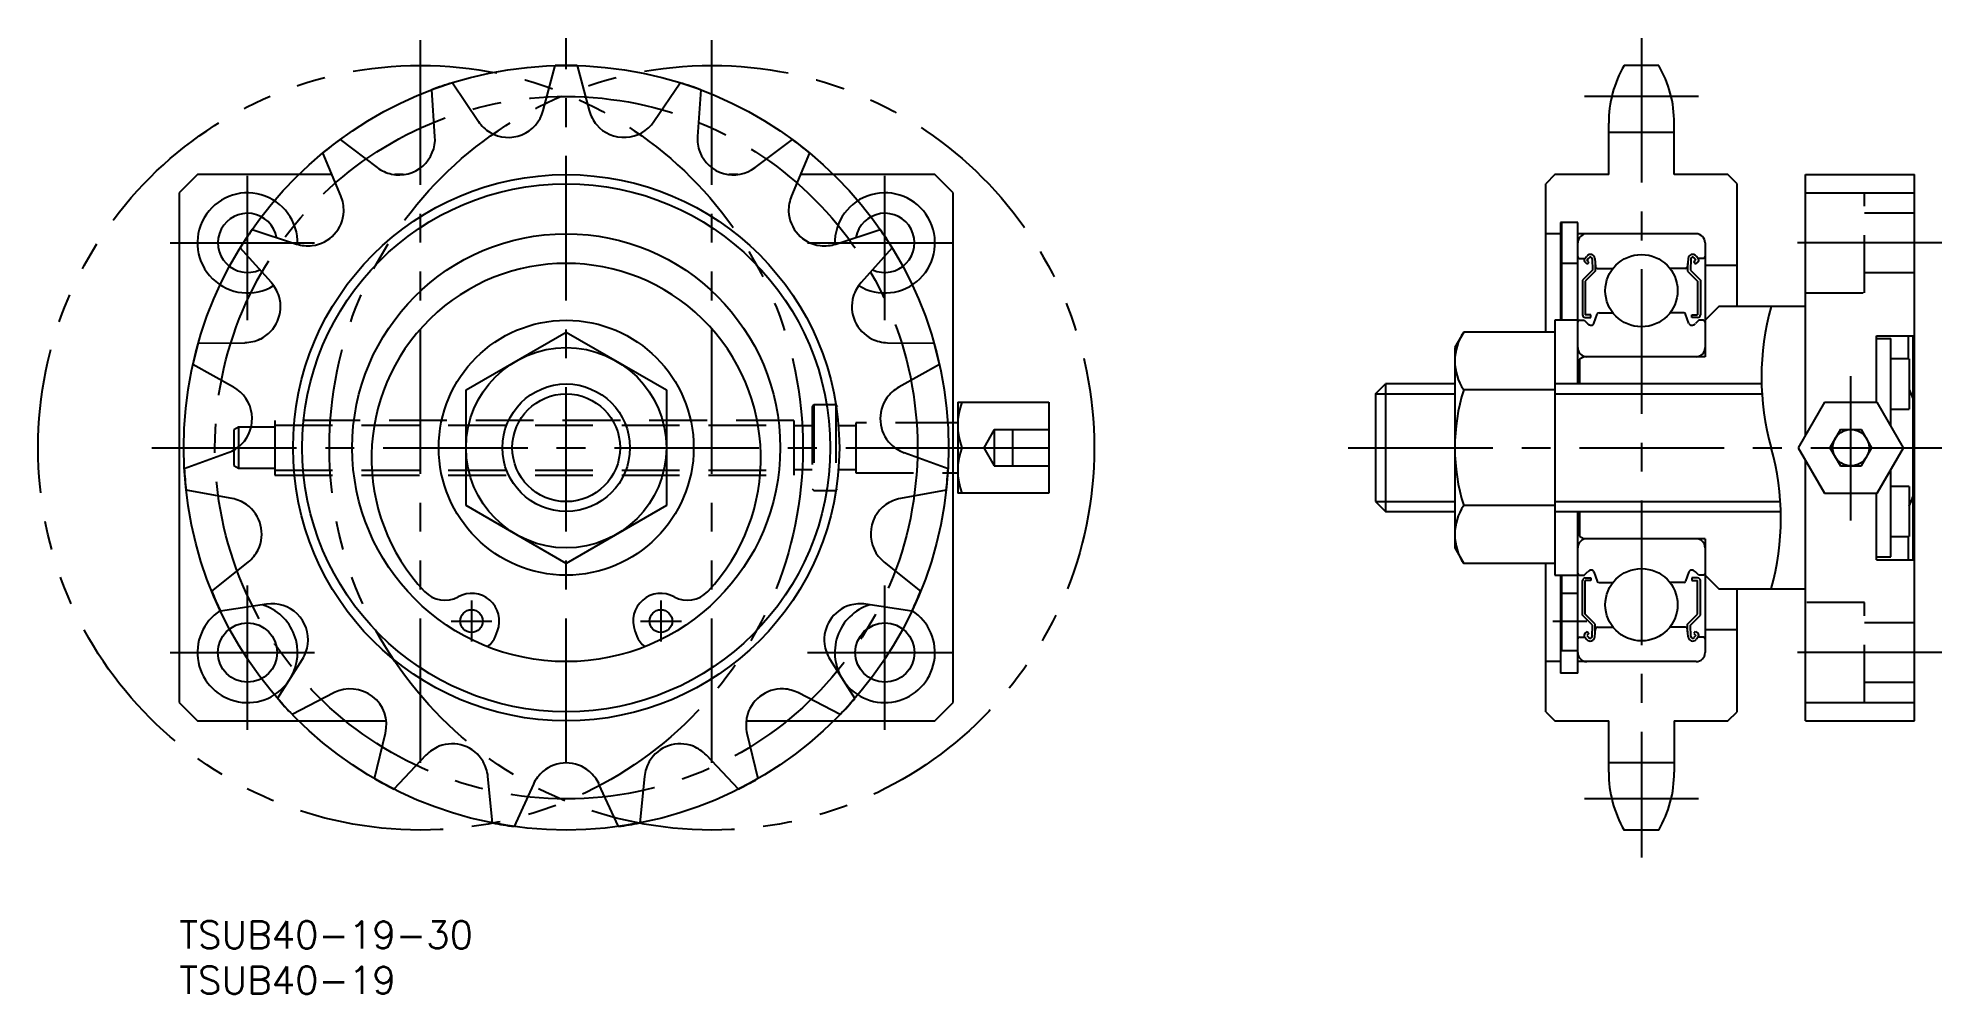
# Model space of a CAD drawing. Extents: x -15 to 194, y -8 to 97.
import ezdxf

# ---------------------------------------------------------------- set-up
doc = ezdxf.new("R2010")
doc.units = 0
doc.header["$LTSCALE"] = 0.5
for name, pattern in [('CENTER', [50.8, 31.75, -6.35, 6.35, -6.35]), ('DASHED', [19.05, 12.7, -6.35]), ('PHANTOM', [63.5, 31.75, -6.35, 6.35, -6.35, 6.35, -6.35])]:
    doc.linetypes.add(name, pattern=pattern)
for name, color, linetype in [('MSM_CENTER', 1, 'CENTER'), ('MSM_CONTINUOUS', 7, 'CONTINUOUS'), ('MSM_DASHED', 4, 'DASHED'), ('MSM_IMAGINARY', 6, 'PHANTOM'), ('MSM_NARROW', 5, 'CONTINUOUS'), ('MSM_PART_NUMBER', 7, 'CONTINUOUS')]:
    doc.layers.add(name, color=color, linetype=linetype)
doc.styles.get("Standard").update_dxf_attribs({"font": 'txt.shx', "height": 3, "bigfont": 'bigfont.shx'})

# ---------------------------------------------------------------- blocks, each defined once
blk = doc.blocks.new('*U34')
at = {"layer": 'MSM_PART_NUMBER'}
blk.add_text('TSUB40-19-30', height=3, dxfattribs=at).set_placement((0, -3))
blk = doc.blocks.new('*U35')
at = {"layer": 'MSM_PART_NUMBER'}
blk.add_text('TSUB40-19', height=3, dxfattribs=at).set_placement((0, -8))

msp = doc.modelspace()

# ---------------------------------------------------------------- linework, layer by layer
at = {"layer": 'MSM_CENTER'}
for p, q in [((42.5, 17.38), (42.5, 97)), ((160.59, 97), (160.59, 7)), ((166.85, 90.58), (154.33, 90.58)), ((7.5, 66), (7.5, 83)), ((77.5, 66), (77.5, 83)), ((-1, 74.5), (16, 74.5)), ((69, 74.5), (86, 74.5)), ((193.59, 74.5), (175.59, 74.5)), ((183.59, 44), (183.59, 60)), ((-3, 52), (98.5, 52)), ((128.39, 52), (193.59, 52)), ((7.5, 21), (7.5, 38)), ((77.5, 21), (77.5, 38)), ((32.1, 35.2), (32.1, 30.7)), ((52.9, 35.2), (52.9, 30.7)), ((29.85, 32.95), (34.35, 32.95)), ((50.65, 32.95), (55.15, 32.95)), ((150.84, 32.95), (154.59, 32.95)), ((-1, 29.5), (16, 29.5)), ((69, 29.5), (86, 29.5)), ((193.59, 29.5), (175.59, 29.5)), ((166.85, 13.42), (154.33, 13.42))]:
    msp.add_line(p, q, dxfattribs=at)
msp.add_circle((42.5, 52), 38.58, dxfattribs=at)
at = {"layer": 'MSM_CONTINUOUS'}
for p, q in [((30, 92.1), (32.86, 87.84)), ((39.98, 89.03), (41.3, 93.98)), ((43.7, 93.98), (45.02, 89.03)), ((52.14, 87.84), (55, 92.1)), ((162.49, 94), (158.69, 94)), ((28.09, 86.2), (27.73, 91.32)), ((57.27, 91.32), (56.91, 86.2)), ((17.66, 85.87), (21.75, 82.77)), ((63.25, 82.77), (67.34, 85.87)), ((156.99, 82), (156.99, 87.65)), ((164.19, 86.62), (156.99, 86.62)), ((164.19, 82), (164.19, 87.65)), ((17.76, 79.67), (15.77, 84.39)), ((69.23, 84.39), (67.24, 79.67)), ((2, 82), (0, 80)), ((16.78, 82), (2, 82)), ((24.62, 82), (23.65, 82)), ((61.35, 82), (60.38, 82)), ((83, 82), (68.22, 82)), ((85, 80), (83, 82)), ((151.09, 82), (150.09, 81)), ((156.99, 82), (151.09, 82)), ((170.09, 82), (164.19, 82)), ((171.09, 81), (170.09, 82)), ((178.59, 53.34), (178.59, 82)), ((178.59, 82), (190.59, 82)), ((190.59, 22), (190.59, 82)), ((0, 80), (0, 24)), ((85, 24), (85, 80)), ((150.09, 64.7), (150.09, 81)), ((171.09, 67.5), (171.09, 81)), ((178.59, 80), (190.59, 80)), ((8.01, 75.97), (12.88, 74.37)), ((72.12, 74.37), (76.99, 75.97)), ((151.69, 75.5), (150.09, 75.5)), ((153.59, 76.75), (151.69, 76.75)), ((151.69, 76.75), (151.69, 66)), ((151.84, 66, 1.25), (151.84, 76.75, 1.25)), ((153.59, 59), (153.59, 76.75)), ((166.59, 75.5), (153.59, 75.5)), ((10.12, 70.14), (6.7, 73.96)), ((78.3, 73.96), (74.88, 70.14)), ((167.59, 74.5), (167.59, 62)), ((153.59, 72.25), (151.84, 72.25)), ((153.79, 72.8), (154.37, 72.8)), ((155.22, 71.5), (154.12, 70.4)), ((154.37, 72.8), (154.59, 73.06)), ((154.64, 72.18), (154.41, 72.38)), ((155.52, 71.38), (154.42, 70.28)), ((154.6, 72.61), (154.82, 72.86)), ((154.83, 72.41), (154.6, 72.61)), ((154.64, 72.18), (154.83, 72.41)), ((155.17, 72.74), (155.22, 71.5)), ((155.47, 72.78), (155.55, 71.88)), ((155.52, 72.23), (155.52, 71.38)), ((155.75, 71.7), (157.47, 71.7)), ((165.43, 71.7), (163.71, 71.7)), ((165.71, 72.78), (165.63, 71.88)), ((165.66, 72.23), (165.66, 71.38)), ((165.66, 71.38), (166.76, 70.28)), ((166.01, 72.74), (165.96, 71.5)), ((165.96, 71.5), (167.06, 70.4)), ((166.35, 72.41), (166.58, 72.61)), ((166.54, 72.18), (166.35, 72.41)), ((166.58, 72.61), (166.36, 72.86)), ((166.54, 72.18), (166.77, 72.38)), ((166.81, 72.8), (166.59, 73.06)), ((167.39, 72.8), (166.81, 72.8)), ((171.09, 72), (167.59, 72)), ((154.12, 70.4), (154.12, 66.6)), ((154.42, 70.28), (154.42, 66.6)), ((166.76, 70.28), (166.76, 66.6)), ((167.06, 70.4), (167.06, 66.6)), ((169.09, 67.5), (167.59, 66)), ((178.59, 67.5), (169.09, 67.5)), ((153.59, 66), (151.09, 66)), ((151.09, 66), (151.09, 38)), ((153.79, 66), (154.29, 66)), ((154.29, 66), (154.66, 65.63)), ((155.04, 66.6), (154.42, 66.6)), ((154.42, 66.3), (155.04, 66.3)), ((155.04, 66.3), (155.04, 66.6)), ((155.37, 65.65), (155.74, 66.67)), ((155.93, 66.8), (157.47, 66.8)), ((165.25, 66.8), (163.71, 66.8)), ((165.81, 65.65), (165.44, 66.67)), ((166.14, 66.3), (166.14, 66.6)), ((166.14, 66.6), (166.76, 66.6)), ((166.76, 66.3), (166.14, 66.3)), ((166.89, 66), (166.52, 65.63)), ((167.39, 66), (166.89, 66)), ((2.1, 63.47), (7.22, 63.54)), ((31.5, 58.35), (42.5, 64.7)), ((42.5, 64.7), (53.5, 58.35)), ((77.78, 63.54), (82.9, 63.47)), ((141.07, 64.7), (140.09, 63)), ((140.09, 63), (140.09, 41)), ((151.09, 64.7), (141.07, 64.7)), ((186.39, 57), (186.39, 64.3)), ((186.39, 64.3), (190.59, 64.3)), ((186.39, 64), (187.99, 64)), ((187.99, 54.38), (187.99, 64)), ((189.89, 64.3), (189.89, 61.75)), ((190.39, 64.3), (190.39, 39.7)), ((5.98, 58.64), (1.51, 61.14)), ((83.49, 61.14), (79.02, 58.64)), ((154.29, 62), (153.79, 61.71)), ((153.79, 61.71), (153.79, 59)), ((167.59, 62), (154.29, 62)), ((189.99, 61.75), (187.99, 61.75)), ((189.99, 61.75), (189.99, 56.25)), ((131.39, 57.92), (132.47, 59)), ((140.09, 59), (132.47, 59)), ((132.47, 59), (132.47, 45)), ((173.78, 59), (151.09, 59)), ((31.5, 45.65), (31.5, 58.35)), ((53.5, 58.35), (53.5, 45.65)), ((85.5, 57), (95.5, 57)), ((85.5, 57), (85.5, 47)), ((95.5, 57), (95.5, 47)), ((131.39, 57.92), (131.39, 46.08)), ((151.09, 58.35), (141.07, 58.35)), ((180.7, 57), (177.82, 52)), ((180.7, 57), (186.48, 57)), ((189.36, 52), (186.48, 57)), ((190, 58.4), (190.39, 57.39)), ((85.5, 54.75), (85, 54.75)), ((187.99, 56.25), (189.99, 56.25)), ((182.44, 54), (181.28, 52)), ((182.44, 54), (184.74, 54)), ((185.9, 52), (184.74, 54)), ((0.56, 49.73), (5.39, 51.46)), ((79.61, 51.46), (84.44, 49.73)), ((85.95, 52), (95.5, 52)), ((177.82, 52), (180.7, 47)), ((178.59, 22), (178.59, 50.66)), ((181.28, 52), (182.44, 50)), ((184.74, 50), (185.9, 52)), ((186.48, 47), (189.36, 52)), ((85, 49.25), (85.5, 49.25)), ((182.44, 50), (184.74, 50)), ((187.99, 40), (187.99, 49.62)), ((5.8, 46.43), (0.76, 47.34)), ((84.24, 47.34), (79.2, 46.43)), ((95.5, 47), (85.5, 47)), ((131.39, 46.08), (132.47, 45)), ((180.7, 47), (186.48, 47)), ((186.39, 39.7), (186.39, 47)), ((189.99, 47.75), (187.99, 47.75)), ((189.99, 47.75), (189.99, 42.25)), ((42.5, 39.3), (31.5, 45.65)), ((53.5, 45.65), (42.5, 39.3)), ((132.47, 45), (140.09, 45)), ((151.09, 45.65), (141.07, 45.65)), ((151.09, 45), (175.9, 45)), ((153.59, 27.25), (153.59, 45)), ((153.79, 45), (153.79, 42.29)), ((153.79, 42.29), (154.29, 42)), ((167.59, 42), (154.29, 42)), ((167.59, 42), (167.59, 29.5)), ((187.99, 42.25), (189.99, 42.25)), ((189.89, 42.25), (189.89, 39.7)), ((140.09, 41), (141.07, 39.3)), ((186.39, 40), (187.99, 40)), ((3.57, 36.23), (7.57, 39.44)), ((77.43, 39.44), (81.43, 36.23)), ((151.09, 39.3), (141.07, 39.3)), ((150.09, 23), (150.09, 39.3)), ((151.09, 38), (153.59, 38)), ((151.69, 38), (151.69, 27.25)), ((151.84, 29.68, 1.25), (151.84, 38, 1.25)), ((153.79, 38), (154.29, 38)), ((154.29, 38), (154.66, 38.37)), ((154.42, 37.7), (155.04, 37.7)), ((155.04, 37.7), (155.04, 37.4)), ((155.37, 38.35), (155.74, 37.33)), ((165.81, 38.35), (165.44, 37.33)), ((166.76, 37.7), (166.14, 37.7)), ((166.14, 37.7), (166.14, 37.4)), ((166.89, 38), (166.52, 38.37)), ((167.39, 38), (166.89, 38)), ((167.59, 38), (169.09, 36.5)), ((186.39, 39.7), (190.59, 39.7)), ((153.59, 36), (151.84, 36)), ((154.12, 33.6), (154.12, 37.4)), ((154.42, 33.72), (154.42, 37.4)), ((155.04, 37.4), (154.42, 37.4)), ((155.93, 37.2), (157.47, 37.2)), ((165.25, 37.2), (163.71, 37.2)), ((166.14, 37.4), (166.76, 37.4)), ((166.76, 33.72), (166.76, 37.4)), ((167.06, 33.6), (167.06, 37.4)), ((169.09, 36.5), (178.59, 36.5)), ((171.09, 23), (171.09, 36.5)), ((9.6, 34.81), (4.54, 34.04)), ((80.46, 34.04), (75.4, 34.81)), ((155.22, 32.5), (154.12, 33.6)), ((155.52, 32.62), (154.42, 33.72)), ((165.66, 32.62), (166.76, 33.72)), ((165.96, 32.5), (167.06, 33.6)), ((34.74, 31.3), (34.96, 31.88)), ((50.04, 31.88), (50.26, 31.3)), ((154.64, 31.82), (154.41, 31.62)), ((154.83, 31.59), (154.6, 31.39)), ((154.6, 31.39), (154.82, 31.14)), ((154.64, 31.82), (154.83, 31.59)), ((155.17, 31.26), (155.22, 32.5)), ((155.47, 31.22), (155.55, 32.12)), ((155.52, 31.77), (155.52, 32.62)), ((155.75, 32.3), (157.47, 32.3)), ((165.43, 32.3), (163.71, 32.3)), ((165.71, 31.22), (165.63, 32.12)), ((165.66, 31.77), (165.66, 32.62)), ((166.01, 31.26), (165.96, 32.5)), ((166.54, 31.82), (166.35, 31.59)), ((166.35, 31.59), (166.58, 31.39)), ((166.58, 31.39), (166.36, 31.14)), ((166.54, 31.82), (166.77, 31.62)), ((171.09, 32), (167.59, 32)), ((153.59, 29.68), (151.84, 29.68)), ((153.79, 31.2), (154.37, 31.2)), ((154.37, 31.2), (154.59, 30.94)), ((166.81, 31.2), (166.59, 30.94)), ((167.39, 31.2), (166.81, 31.2)), ((10.8, 24.45), (13.55, 28.78)), ((71.45, 28.78), (74.2, 24.45)), ((151.69, 28.5), (150.09, 28.5)), ((153.59, 27.25), (151.69, 27.25)), ((166.59, 28.5), (153.59, 28.5)), ((163.29, 28.5), (163.29, 28.5)), ((0, 24), (2, 22)), ((16.97, 25.06), (12.42, 22.68)), ((72.58, 22.68), (68.03, 25.06)), ((83, 22), (85, 24)), ((150.09, 23), (151.09, 22)), ((170.09, 22), (171.09, 23)), ((178.59, 24), (190.59, 24)), ((2, 22), (22.73, 22)), ((62.26, 22), (83, 22)), ((151.09, 22), (156.99, 22)), ((156.99, 16.35), (156.99, 22)), ((164.19, 22), (170.09, 22)), ((164.19, 22), (164.19, 16.35)), ((178.59, 22), (190.59, 22)), ((21.46, 15.65), (22.66, 20.63)), ((62.34, 20.63), (63.54, 15.65)), ((27.1, 18.23), (23.57, 14.51)), ((61.43, 14.51), (57.9, 18.23)), ((164.19, 17.38), (156.99, 17.38)), ((34.41, 10.79), (33.91, 15.89)), ((38.9, 15.06), (36.77, 10.39)), ((48.23, 10.39), (46.1, 15.06)), ((51.09, 15.89), (50.59, 10.79)), ((162.49, 10), (158.69, 10))]:
    msp.add_line(p, q, dxfattribs=at)
for centre, radius in [((42.5, 52), 30), ((42.5, 52), 29), ((42.5, 52), 23.5), ((160.59, 69.25), 3.97), ((42.5, 52), 14), ((42.5, 52), 11), ((42.5, 52), 7), ((183.59, 52), 2), ((160.59, 34.75), 3.97), ((32.1, 32.95), 1.25), ((52.9, 32.95), 1.25), ((7.5, 29.5), 3.25), ((77.5, 29.5), 3.25)]:
    msp.add_circle(centre, radius, dxfattribs=at)
for centre, radius, start, end in [((42.5, 52), 42, 107.3107, 110.5841), ((42.5, 52), 42, 88.3633, 91.6367), ((42.5, 52), 42, 69.4159, 72.6893), ((169.69, 87.65), 12.7, 150, 180), ((151.49, 87.65), 12.7, 0, 30), ((36.46, 90.38), 4.4, 215.2122, 237.9286), ((36.15, 90.05), 3.96, 239.2154, 345.0219), ((49.25, 90.26), 4.4, 196.2651, 218.9809), ((48.85, 90.05), 3.96, 220.268, 326.0746), ((42.5, 52), 42, 126.258, 129.5315), ((24.14, 85.93), 3.96, 258.1627, 3.9693), ((61.31, 86), 4.4, 177.3175, 200.0338), ((42.5, 52), 42, 50.4685, 53.742), ((60.86, 85.93), 3.96, 201.3206, 307.1272), ((24.33, 86.34), 4.4, 234.1595, 256.876), ((7.5, 74.5), 5.5, 358.2638, 301.4783), ((13.45, 78.01), 4.62, 359.4547, 21.0887), ((71.33, 78.05), 4.4, 158.3701, 181.0865), ((77.5, 74.5), 5.5, 238.5082, 181.6166), ((7.5, 74.5), 3.25, 10.3543, 294.6937), ((14.12, 78.13), 3.96, 277.1101, 357.6267), ((70.88, 78.13), 3.96, 182.3733, 262.8899), ((77.5, 74.5), 3.25, 245.3499, 169.3956), ((42.5, 52), 42, 145.2054, 148.4788), ((42.5, 52), 42, 31.5212, 34.7946), ((154.59, 74.5), 1, 90, 180), ((166.59, 74.5), 1, 0, 90), ((14.16, 78.58), 4.4, 253.1069, 275.8233), ((70.82, 78.8), 4.62, 264.7179, 286.3518), ((154.97, 72.74), 0.5, 4.987, 139.9098), ((166.21, 72.74), 0.5, 40.0902, 175.013), ((42.5, 50.87), 21.38, 316.6826, 223.3174), ((153.79, 73), 0.2, 180, 270), ((154.6, 72.61), 0.3, 139.9098, 229.9963), ((154.97, 72.74), 0.2, 2.3754, 139.9922), ((155.75, 71.9), 0.2, 184.987, 270), ((165.43, 71.9), 0.2, 270, 355.013), ((166.21, 72.74), 0.2, 40.0078, 177.6246), ((166.58, 72.61), 0.3, 310.0037, 40.0902), ((167.39, 73), 0.2, 270, 0), ((6.58, 67.17), 4.62, 18.4019, 40.0362), ((78.22, 67.28), 4.4, 139.4227, 162.1392), ((7.17, 67.5), 3.96, 296.0575, 16.5741), ((77.83, 67.5), 3.96, 163.4259, 243.9425), ((153.79, 65.8), 0.2, 90, 180), ((154.42, 66.6), 0.3, 180, 270), ((155.09, 66.05), 0.6, 225, 272.8048), ((155.09, 65.75), 0.3, 265.5374, 340.0299), ((155.93, 66.6), 0.2, 90, 160.0299), ((165.25, 66.6), 0.2, 19.9701, 90), ((166.09, 65.75), 0.3, 199.9701, 274.4626), ((166.09, 66.05), 0.6, 267.1952, 315), ((166.76, 66.6), 0.3, 270, 0), ((167.39, 65.8), 0.2, 0, 90), ((42.5, 52), 42, 164.1528, 167.4262), ((7.06, 67.94), 4.4, 272.0544, 294.7706), ((77.99, 68.15), 4.62, 245.7706, 267.4044), ((42.5, 52), 42, 12.5738, 15.8472), ((145.71, 61.53), 5.62, 145.6158, 214.3842), ((154.59, 63), 1, 180, 270), ((166.59, 63), 1, 270, 0), ((4.05, 55.19), 3.96, 315.0048, 60.8114), ((81.25, 54.85), 4.4, 120.4753, 143.1918), ((80.95, 55.19), 3.96, 144.4785, 224.9952), ((92.72, 54.5), 7.22, 159.7438, 200.2562), ((161.11, 52), 21.02, 162.412, 197.588), ((3.81, 55.57), 4.4, 291.0021, 313.7176), ((81.31, 55.75), 4.62, 226.8232, 248.4571), ((92.72, 49.5), 7.22, 159.7438, 200.2562), ((42.5, 52), 42, 183.1001, 186.3736), ((42.5, 52), 42, 353.6264, 356.8999), ((4.84, 41.91), 4.62, 56.2969, 77.9308), ((80.08, 42.11), 4.4, 101.5282, 124.2441), ((169.64, 54.08), 22.06, 337.3688, 340.2203), ((5.1, 42.53), 3.96, 333.9522, 54.4689), ((79.9, 42.53), 3.96, 125.5311, 231.3377), ((145.71, 42.47), 5.62, 145.6158, 214.3842), ((154.59, 41), 1, 90, 180), ((166.59, 41), 1, 0, 90), ((4.75, 42.81), 4.4, 309.949, 332.6655), ((153.79, 38.2), 0.2, 180, 270), ((154.42, 37.4), 0.3, 90, 180), ((155.09, 37.95), 0.6, 87.1952, 135), ((155.09, 38.25), 0.3, 19.9701, 94.4626), ((166.09, 38.25), 0.3, 85.5374, 160.0299), ((166.09, 37.95), 0.6, 45, 92.8048), ((166.76, 37.4), 0.3, 0, 90), ((167.39, 38.2), 0.2, 270, 0), ((42.5, 52), 42, 202.0475, 205.3209), ((29.17, 38.3), 3.05, 223.3174, 298.7349), ((32.1, 32.95), 3.05, 339.4426, 118.7349), ((52.9, 32.95), 3.05, 61.2651, 200.5574), ((55.83, 38.3), 3.05, 241.2651, 316.6826), ((42.5, 52), 42, 334.6791, 337.9525), ((155.93, 37.4), 0.2, 199.9701, 270), ((165.25, 37.4), 0.2, 270, 340.0299), ((7.5, 29.5), 5.5, 123.0482, 327.9747), ((7.5, 29.5), 5.5, 329.2515, 72.4753), ((10.2, 30.9), 3.96, 352.8996, 98.7061), ((74.8, 30.9), 3.96, 106.5838, 187.1004), ((77.5, 29.5), 5.5, 107.5247, 214.5965), ((77.5, 29.5), 5.5, 215.0808, 56.9518), ((74.83, 30.45), 4.4, 82.5807, 105.297), ((154.6, 31.39), 0.3, 130.0037, 220.0902), ((155.75, 32.1), 0.2, 90, 175.013), ((165.43, 32.1), 0.2, 4.987, 90), ((166.58, 31.39), 0.3, 319.9098, 49.9963), ((9.78, 31.05), 4.4, 328.8964, 351.6128), ((32.4, 32.18), 2.5, 305.7418, 339.4426), ((52.6, 32.18), 2.5, 200.5574, 234.2582), ((75.43, 31.13), 4.62, 188.9284, 210.5624), ((153.79, 31), 0.2, 90, 180), ((154.59, 29.5), 1, 180, 270), ((154.97, 31.26), 0.5, 220.0902, 355.013), ((154.97, 31.26), 0.2, 220.0078, 357.6246), ((166.21, 31.26), 0.5, 184.987, 319.9098), ((166.21, 31.26), 0.2, 182.3754, 319.9922), ((166.59, 29.5), 1, 270, 0), ((167.39, 31), 0.2, 0, 90), ((18.8, 21.55), 3.96, 346.557, 117.6535), ((66.2, 21.55), 3.96, 87.6364, 168.1531), ((66.08, 21.12), 4.4, 63.6332, 86.3497), ((42.5, 52), 42, 220.9949, 224.2683), ((42.5, 52), 42, 315.7317, 319.0051), ((66.87, 21.56), 4.62, 169.9811, 191.615), ((30.35, 14.95), 4.62, 113.1387, 134.7732), ((29.97, 15.51), 3.96, 30.7943, 111.311), ((55.03, 15.51), 3.96, 68.689, 149.2057), ((54.77, 15.14), 4.4, 44.6858, 67.4023), ((29.54, 15.37), 4.4, 6.7913, 29.5074), ((42.5, 13.42), 3.96, 49.7417, 130.2583), ((55.67, 15.3), 4.62, 151.0337, 172.6676), ((42.5, 52), 42, 239.9422, 243.2157), ((43.04, 13.01), 4.62, 132.0863, 153.7203), ((42.14, 13.15), 4.4, 25.7385, 48.4549), ((42.5, 52), 42, 296.7843, 300.0578), ((169.69, 16.35), 12.7, 180, 210), ((151.49, 16.35), 12.7, 330, 0), ((42.5, 52), 42, 258.8896, 262.163), ((42.5, 52), 42, 277.837, 281.1104)]:
    msp.add_arc(centre, radius, start, end, dxfattribs=at)
at = {"layer": 'MSM_DASHED'}
for p, q in [((185.09, 69), (185.09, 80)), ((190.59, 77.75), (185.09, 77.75)), ((185.09, 71.25), (190.59, 71.25)), ((178.59, 69), (185.09, 69)), ((69.7, 56.7), (69.5, 56.5)), ((69.5, 56.5), (69.5, 47.5)), ((72.1, 56.7), (69.7, 56.7)), ((69.7, 56.7), (69.7, 47.3)), ((72.3, 56.5), (72.1, 56.7)), ((72.1, 56.7), (72.1, 47.3)), ((67.5, 55), (10.5, 55)), ((10.5, 55), (10.5, 49)), ((10.5, 54.46), (67.5, 54.46)), ((67.5, 55), (67.5, 49)), ((69.5, 54.4), (67.5, 54.4)), ((74.3, 54.4), (72.3, 54.4)), ((85, 54.75), (74.3, 54.75)), ((74.3, 54.75), (74.3, 49.25)), ((6.5, 54.25), (6, 53.96)), ((6, 53.96), (6, 50.04)), ((10.5, 54.25), (6.5, 54.25)), ((6.5, 54.25), (6.5, 49.75)), ((89.5, 54), (88.35, 52)), ((89.5, 54), (95.5, 54)), ((89.5, 54), (89.5, 50)), ((91.5, 54), (91.5, 50)), ((88.35, 52), (89.5, 50)), ((6, 50.04), (6.5, 49.75)), ((6.5, 49.75), (10.5, 49.75)), ((10.5, 49.54), (67.5, 49.54)), ((10.5, 49), (67.5, 49)), ((67.5, 49.6), (69.5, 49.6)), ((72.3, 49.6), (74.3, 49.6)), ((74.3, 49.25), (85, 49.25)), ((89.5, 50), (95.5, 50)), ((69.5, 47.5), (69.7, 47.3)), ((69.7, 47.3), (72.1, 47.3)), ((72.1, 47.3), (72.3, 47.5)), ((185.09, 35), (178.59, 35)), ((185.09, 24), (185.09, 35)), ((190.59, 32.75), (185.09, 32.75)), ((185.09, 26.25), (190.59, 26.25))]:
    msp.add_line(p, q, dxfattribs=at)
at = {"layer": 'MSM_IMAGINARY'}
for p, q in [((26.5, 17.38), (26.5, 97)), ((58.5, 17.38), (58.5, 97))]:
    msp.add_line(p, q, dxfattribs=at)
for centre in [(26.5, 52), (58.5, 52)]:
    msp.add_circle(centre, 42, dxfattribs=at)
at = {"layer": 'MSM_NARROW'}
for p, q in [((131.39, 57.92), (140.09, 57.92)), ((151.09, 57.92), (173.83, 57.92)), ((131.39, 46.08), (140.09, 46.08)), ((151.09, 46.08), (175.85, 46.08))]:
    msp.add_line(p, q, dxfattribs=at)
for radius in [42, 5.92]:
    msp.add_circle((42.5, 52), radius, dxfattribs=at)
for centre, start, end in [((202.33, 59.75), 164.2559, 195.7441), ((147.35, 44.25), 344.2545, 15.7455)]:
    msp.add_arc(centre, 28.56, start, end, dxfattribs=at)

# ---------------------------------------------------------------- block references
at = {"layer": 'MSM_CONTINUOUS'}
for name in ['*U34', '*U35']:
    msp.add_blockref(name, (0, 0), dxfattribs=at)

doc.saveas('drawing.dxf')
